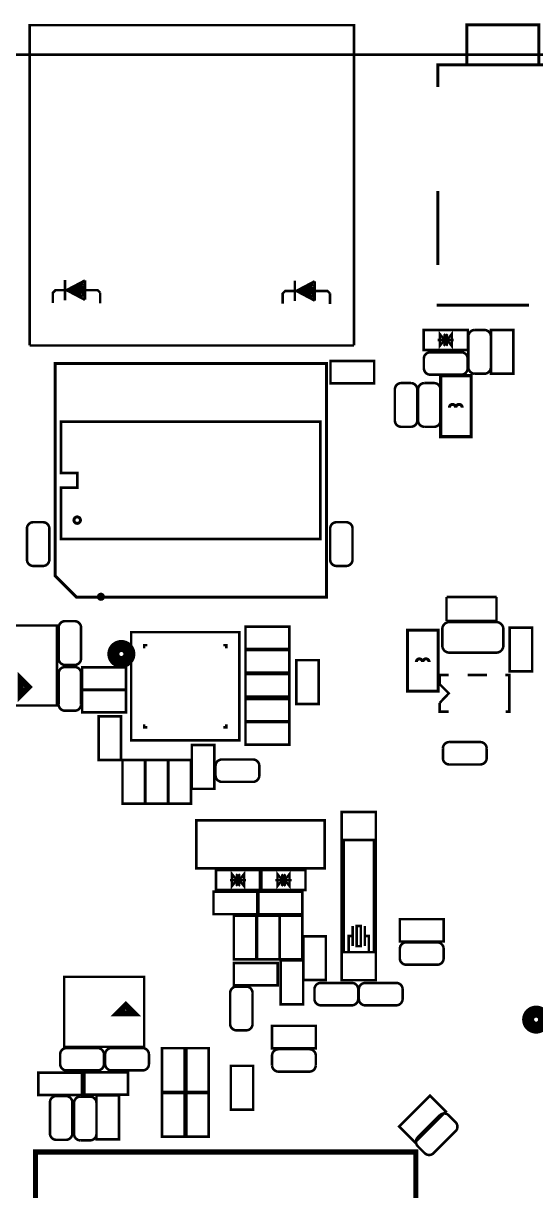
# Model space of a CAD drawing. Extents: x 24 to 194, y 25 to 135.
# Drawn here: x 67.1 to 92.6, y 77.2 to 135.5 of the extents above; entities that cross this region are included whole.
import ezdxf

# ---------------------------------------------------------------- set-up
doc = ezdxf.new("R2010")
doc.units = 0
doc.layers.add('SILKSCREENTOP_P', color=7, linetype='CONTINUOUS')

msp = doc.modelspace()

# ---------------------------------------------------------------- linework, layer by layer
at = {"layer": 'SILKSCREENTOP_P'}
for points, const_width in [([(67.367404, 119.37746), (67.367404, 135.377428), (83.56727, 135.377428), (83.56727, 119.37746)], 0.127), ([(92.806012, 133.38937), (92.806012, 135.389366), (89.20607, 135.389366), (89.20607, 133.38937)], 0.1524), ([(124.918978, 133.89991), (34.203386, 133.89991)], 0.127), ([(87.755984, 132.289296), (87.755984, 133.38937), (94.256098, 133.38937), (94.256098, 132.18922)], 0.1524), ([(87.755984, 127.089408), (87.755984, 123.38939)], 0.1524), ([(69.13753, 121.631456), (69.13753, 122.647456)], 0.127), ([(69.21373, 122.139456), (70.12813, 122.622056)], 0.127), ([(69.44233, 122.164856), (70.05193, 122.469656)], 0.127), ([(70.12813, 121.656856), (70.12813, 122.622056)], 0.127), ([(80.616044, 121.592086), (80.616044, 122.608086)], 0.127), ([(80.692244, 122.100086), (81.606644, 122.582686)], 0.127), ([(80.920844, 122.125486), (81.530444, 122.430286)], 0.127), ([(81.606644, 121.617486), (81.606644, 122.582686)], 0.127), ([(68.52793, 121.504456), (68.52793, 122.012456), (68.65493, 122.139456), (70.76313, 122.139456), (70.89013, 122.012456)], 0.127), ([(69.21373, 122.139456), (70.12813, 121.656856)], 0.127), ([(69.44233, 122.164856), (70.02653, 121.809256)], 0.127), ([(69.69633, 122.164856), (70.02653, 122.342656)], 0.127), ([(69.69633, 122.164856), (69.95033, 121.961656)], 0.127), ([(69.760592, 122.114818), (70.090792, 122.292618)], 0.127), ([(69.82333, 122.266456), (69.95033, 121.961656)], 0.127), ([(70.02653, 121.809256), (70.02653, 122.342656)], 0.127), ([(70.89013, 121.479056), (70.89013, 122.012456)], 0.127), ([(80.006444, 121.465086), (80.006444, 121.973086), (80.133444, 122.100086), (82.241644, 122.100086), (82.368644, 121.973086)], 0.127), ([(80.692244, 122.100086), (81.606644, 121.617486)], 0.127), ([(80.920844, 122.125486), (81.505044, 121.769886)], 0.127), ([(81.174844, 122.125486), (81.505044, 122.303286)], 0.127), ([(81.174844, 122.125486), (81.428844, 121.922286)], 0.127), ([(81.239106, 122.075448), (81.569306, 122.253248)], 0.127), ([(81.301844, 122.227086), (81.428844, 121.922286)], 0.127), ([(81.505044, 121.769886), (81.505044, 122.303286)], 0.127), ([(82.368644, 121.439686), (82.368644, 121.973086)], 0.127), ([(87.705946, 121.389394), (92.305886, 121.389394)], 0.1524), ([(89.252044, 119.150384), (87.051896, 119.150384), (87.051896, 120.150382), (89.252044, 120.150382), (89.252044, 119.150384)], 0.127), ([(88.092026, 119.650256), (87.851996, 119.95023), (87.851996, 119.350282), (88.092026, 119.650256)], 0.119888), ([(88.211914, 119.650256), (88.451944, 119.350282), (88.451944, 119.95023), (88.211914, 119.650256)], 0.119888), ([(90.097102, 120.150128), (89.589102, 120.150128)], 0.127), ([(90.407236, 118.854728), (90.407236, 120.150128), (91.524836, 120.150128), (91.524836, 119.261128)], 0.127), ([(88.55202, 119.650256), (87.75192, 119.650256)], 0.119888), ([(88.05291, 119.360442), (88.092026, 119.40032), (88.092026, 119.900446), (88.135968, 119.945404)], 0.119888), ([(88.211914, 119.650256), (88.092026, 119.650256)], 0.119888), ([(88.172036, 119.360442), (88.211914, 119.40032), (88.211914, 119.900446), (88.252046, 119.940324)], 0.119888), ([(89.284302, 119.819928), (89.284302, 119.261128), (89.284302, 118.295928)], 0.127), ([(90.401902, 119.261128), (90.401902, 119.819928)], 0.127), ([(83.56727, 119.37746), (67.367404, 119.37746)], 0.127), ([(88.91397, 119.036084), (88.35517, 119.036084), (87.38997, 119.036084)], 0.127), ([(90.401902, 118.295928), (90.401902, 119.261128)], 0.127), ([(90.407236, 118.854728), (90.407236, 117.965728), (91.524836, 117.965728), (91.524836, 119.311928)], 0.127), ([(68.64604, 107.867958), (69.711316, 106.802682), (82.187796, 106.802682), (82.187796, 118.477284), (68.64604, 118.477284), (68.64604, 107.867958)], 0.150114), ([(83.689444, 117.48389), (82.394044, 117.48389), (82.394044, 118.60149), (83.283044, 118.60149)], 0.127), ([(83.689444, 117.48389), (84.578444, 117.48389), (84.578444, 118.60149), (83.232244, 118.60149)], 0.127), ([(87.05977, 118.731284), (87.05977, 118.223284)], 0.127), ([(89.24417, 118.223284), (89.24417, 118.731284)], 0.127), ([(87.38997, 117.918484), (88.35517, 117.918484)], 0.127), ([(87.897716, 114.820954), (87.897716, 117.868954), (89.421716, 117.868954), (89.421716, 114.820954), (87.897716, 114.820954)], 0.1524), ([(88.35517, 117.918484), (88.91397, 117.918484)], 0.127), ([(89.589102, 117.965728), (90.097102, 117.965728)], 0.127), ([(85.609938, 117.167406), (85.609938, 116.202206)], 0.127), ([(86.422738, 117.497606), (85.914738, 117.497606)], 0.127), ([(86.727538, 115.643406), (86.727538, 116.202206), (86.727538, 117.167406)], 0.127), ([(86.769956, 117.167406), (86.769956, 116.202206)], 0.127), ([(87.582756, 117.497606), (87.074756, 117.497606)], 0.127), ([(87.887556, 115.643406), (87.887556, 116.202206), (87.887556, 117.167406)], 0.127), ([(85.609938, 116.202206), (85.609938, 115.643406)], 0.127), ([(86.769956, 116.202206), (86.769956, 115.643406)], 0.127), ([(68.935854, 109.705648), (68.935854, 112.26927), (69.745098, 112.26927), (69.745098, 113.001806), (68.935854, 113.001806), (68.935854, 115.565682), (81.88579, 115.565682), (81.88579, 109.705648), (68.935854, 109.705648)], 0.127), ([(85.914738, 115.313206), (86.422738, 115.313206)], 0.127), ([(87.074756, 115.313206), (87.582756, 115.313206)], 0.127), ([(67.2338, 110.217966), (67.2338, 109.659166), (67.2338, 108.693966)], 0.127), ([(68.0466, 110.548166), (67.5386, 110.548166)], 0.127), ([(68.3514, 109.659166), (68.3514, 110.217966)], 0.127), ([(82.37855, 110.217966), (82.37855, 109.659166), (82.37855, 108.693966)], 0.127), ([(83.19135, 110.548166), (82.68335, 110.548166)], 0.127), ([(83.49615, 109.659166), (83.49615, 110.217966)], 0.127), ([(68.3514, 108.693966), (68.3514, 109.659166)], 0.127), ([(83.49615, 108.693966), (83.49615, 109.659166)], 0.127), ([(67.5386, 108.363766), (68.0466, 108.363766)], 0.127), ([(82.68335, 108.363766), (83.19135, 108.363766)], 0.127), ([(88.189308, 106.811318), (88.189308, 105.611422)], 0.127), ([(90.689176, 106.811318), (88.189308, 106.811318)], 0.127), ([(90.689176, 105.611422), (90.689176, 106.811318)], 0.127), ([(69.630036, 105.604818), (69.122036, 105.604818)], 0.127), ([(88.189308, 105.611422), (90.689176, 105.611422)], 0.127), ([(89.847166, 105.558336), (88.348566, 105.558336)], 0.127), ([(90.659966, 105.558336), (89.847166, 105.558336)], 0.127), ([(65.23355, 105.391458), (65.23355, 101.391212), (68.73367, 101.391212), (68.73367, 105.391458), (65.23355, 105.391458)], 0.127), ([(68.817236, 105.274618), (68.817236, 104.309418)], 0.127), ([(69.934836, 103.750618), (69.934836, 104.309418), (69.934836, 105.274618)], 0.127), ([(72.439784, 99.656392), (77.83957, 99.656392), (77.83957, 105.056432), (72.439784, 105.056432), (72.439784, 99.656392)], 0.127), ([(79.44612, 104.216962), (78.15072, 104.216962), (78.15072, 105.334562), (79.03972, 105.334562)], 0.127), ([(79.44612, 104.216962), (80.33512, 104.216962), (80.33512, 105.334562), (78.98892, 105.334562)], 0.127), ([(86.244938, 102.111048), (86.244938, 105.159048), (87.768938, 105.159048), (87.768938, 102.111048), (86.244938, 102.111048)], 0.1524), ([(87.980266, 105.228136), (87.980266, 104.364536)], 0.127), ([(91.028266, 104.364536), (91.028266, 105.228136)], 0.127), ([(92.465144, 104.39019), (92.465144, 105.27919), (91.347544, 105.27919), (91.347544, 103.93299)], 0.127), ([(68.817236, 104.309418), (68.817236, 103.750618)], 0.127), ([(73.08977, 104.256332), (73.08977, 104.406446), (73.23963, 104.406446)], 0.127), ([(77.189584, 104.256332), (77.189584, 104.406446), (77.039724, 104.406446)], 0.127), ([(92.465144, 104.39019), (92.465144, 103.09479), (91.347544, 103.09479), (91.347544, 103.98379)], 0.127), ([(79.44612, 103.044244), (78.15072, 103.044244), (78.15072, 104.161844), (79.03972, 104.161844)], 0.127), ([(79.44612, 103.044244), (80.33512, 103.044244), (80.33512, 104.161844), (78.98892, 104.161844)], 0.127), ([(88.348566, 104.034336), (89.847166, 104.034336), (90.659966, 104.034336)], 0.127), ([(69.122036, 103.420418), (69.630036, 103.420418)], 0.127), ([(69.630036, 103.315262), (69.122036, 103.315262)], 0.127), ([(71.287894, 102.18293), (69.992494, 102.18293), (69.992494, 103.30053), (70.881494, 103.30053)], 0.127), ([(71.287894, 102.18293), (72.176894, 102.18293), (72.176894, 103.30053), (70.830694, 103.30053)], 0.127), ([(80.684624, 102.361492), (80.684624, 103.656892), (81.802224, 103.656892), (81.802224, 102.767892)], 0.127), ([(67.315334, 102.31501), (66.915284, 102.71506), (66.915284, 101.91496), (67.315334, 102.31501)], 0.299974), ([(68.817236, 102.985062), (68.817236, 102.426262), (68.817236, 101.461062)], 0.127), ([(69.934836, 102.426262), (69.934836, 102.985062)], 0.127), ([(79.03972, 102.959408), (78.15072, 102.959408), (78.15072, 101.841808), (79.49692, 101.841808)], 0.127), ([(79.03972, 102.959408), (80.33512, 102.959408), (80.33512, 101.841808), (79.44612, 101.841808)], 0.127), ([(80.684624, 102.361492), (80.684624, 101.472492), (81.802224, 101.472492), (81.802224, 102.818692)], 0.127), ([(87.84717, 102.459536), (87.84717, 102.916736), (88.30437, 102.916736)], 0.127), ([(89.24417, 102.916736), (90.20937, 102.916736)], 0.127), ([(91.12377, 102.916736), (91.32697, 102.916736), (91.32697, 101.087936), (91.14917, 101.087936)], 0.127), ([(69.934836, 101.461062), (69.934836, 102.426262)], 0.127), ([(71.287894, 101.047296), (69.992494, 101.047296), (69.992494, 102.164896), (70.881494, 102.164896)], 0.127), ([(71.287894, 101.047296), (72.176894, 101.047296), (72.176894, 102.164896), (70.830694, 102.164896)], 0.127), ([(87.84717, 101.519736), (88.30437, 102.002336), (87.84717, 102.459536)], 0.127), ([(79.44612, 100.600764), (78.15072, 100.600764), (78.15072, 101.718364), (79.03972, 101.718364)], 0.127), ([(79.44612, 100.600764), (80.33512, 100.600764), (80.33512, 101.718364), (78.98892, 101.718364)], 0.127), ([(88.15197, 101.087936), (87.84717, 101.087936), (87.84717, 101.519736)], 0.127), ([(69.122036, 101.130862), (69.630036, 101.130862)], 0.127), ([(71.929752, 99.962208), (71.929752, 100.851208), (70.812152, 100.851208), (70.812152, 99.505008)], 0.127), ([(88.30437, 101.087936), (88.12657, 101.087936)], 0.127), ([(73.08977, 100.456238), (73.08977, 100.306378), (73.23963, 100.306378)], 0.127), ([(77.189584, 100.456238), (77.189584, 100.306378), (77.039724, 100.306378)], 0.127), ([(79.44612, 99.441762), (78.15072, 99.441762), (78.15072, 100.559362), (79.03972, 100.559362)], 0.127), ([(79.44612, 99.441762), (80.33512, 99.441762), (80.33512, 100.559362), (78.98892, 100.559362)], 0.127), ([(71.929752, 99.962208), (71.929752, 98.666808), (70.812152, 98.666808), (70.812152, 99.555808)], 0.127), ([(75.470766, 98.12147), (75.470766, 99.41687), (76.588366, 99.41687), (76.588366, 98.52787)], 0.127), ([(88.010238, 99.261422), (88.010238, 98.753422)], 0.127), ([(88.899238, 99.566222), (88.340438, 99.566222)], 0.127), ([(89.864438, 99.566222), (88.899238, 99.566222)], 0.127), ([(90.194638, 98.753422), (90.194638, 99.261422)], 0.127), ([(73.121774, 97.782126), (73.121774, 98.671126), (72.004174, 98.671126), (72.004174, 97.324926)], 0.127), ([(73.152254, 97.375726), (73.152254, 98.671126), (74.269854, 98.671126), (74.269854, 97.782126)], 0.127), ([(75.423014, 97.782126), (75.423014, 98.671126), (74.305414, 98.671126), (74.305414, 97.324926)], 0.127), ([(75.470766, 98.12147), (75.470766, 97.23247), (76.588366, 97.23247), (76.588366, 98.57867)], 0.127), ([(77.542898, 98.69678), (76.984098, 98.69678)], 0.127), ([(78.508098, 98.69678), (77.542898, 98.69678)], 0.127), ([(76.653898, 98.39198), (76.653898, 97.88398)], 0.127), ([(78.838298, 97.88398), (78.838298, 98.39198)], 0.127), ([(88.340438, 98.448622), (88.899238, 98.448622), (89.864438, 98.448622)], 0.127), ([(73.121774, 97.782126), (73.121774, 96.486726), (72.004174, 96.486726), (72.004174, 97.375726)], 0.127), ([(73.152254, 97.375726), (73.152254, 96.486726), (74.269854, 96.486726), (74.269854, 97.832926)], 0.127), ([(75.423014, 97.782126), (75.423014, 96.486726), (74.305414, 96.486726), (74.305414, 97.375726)], 0.127), ([(76.984098, 97.57918), (77.542898, 97.57918), (78.508098, 97.57918)], 0.127), ([(82.10296, 93.261942), (82.10296, 95.661988), (75.693016, 95.661988), (75.693016, 93.261942), (82.10296, 93.261942)], 0.127), ([(82.957416, 87.674958), (82.957416, 96.074992), (84.657438, 96.074992), (84.657438, 87.674958), (82.957416, 87.674958)], 0.127), ([(83.057238, 89.075006), (83.057238, 94.674944), (84.557362, 94.674944), (84.557362, 89.075006), (83.057238, 89.075006)], 0.127), ([(78.87589, 92.173298), (76.675996, 92.173298), (76.675996, 93.173296), (78.87589, 93.173296), (78.87589, 92.173298)], 0.127), ([(78.17612, 92.673424), (77.37602, 92.673424)], 0.119888), ([(77.716126, 92.673424), (77.476096, 92.973398), (77.476096, 92.37345), (77.716126, 92.673424)], 0.119888), ([(77.67701, 92.383356), (77.716126, 92.423234), (77.716126, 92.92336), (77.760068, 92.968318)], 0.119888), ([(77.836014, 92.673424), (77.716126, 92.673424)], 0.119888), ([(77.795882, 92.383356), (77.836014, 92.423234), (77.836014, 92.92336), (77.875892, 92.963238)], 0.119888), ([(77.836014, 92.673424), (78.076044, 92.37345), (78.076044, 92.973398), (77.836014, 92.673424)], 0.119888), ([(78.947264, 93.173296), (81.147412, 93.173296), (81.147412, 92.173298), (78.947264, 92.173298), (78.947264, 93.173296)], 0.127), ([(79.647288, 92.673424), (80.447388, 92.673424)], 0.119888), ([(79.987394, 92.673424), (79.747364, 92.973398), (79.747364, 92.37345), (79.987394, 92.673424)], 0.119888), ([(80.027272, 92.963238), (79.987394, 92.92336), (79.987394, 92.423234), (79.947262, 92.383356)], 0.119888), ([(79.987394, 92.673424), (80.107282, 92.673424)], 0.119888), ([(80.146398, 92.963238), (80.107282, 92.92336), (80.107282, 92.423234), (80.06334, 92.378276)], 0.119888), ([(80.107282, 92.673424), (80.347312, 92.37345), (80.347312, 92.973398), (80.107282, 92.673424)], 0.119888), ([(77.847952, 90.973148), (76.552552, 90.973148), (76.552552, 92.090748), (77.441552, 92.090748)], 0.127), ([(77.847952, 90.973148), (78.736952, 90.973148), (78.736952, 92.090748), (77.390752, 92.090748)], 0.127), ([(80.096106, 90.973148), (78.800706, 90.973148), (78.800706, 92.090748), (79.689706, 92.090748)], 0.127), ([(80.096106, 90.973148), (80.985106, 90.973148), (80.985106, 92.090748), (79.638906, 92.090748)], 0.127), ([(77.569568, 89.600786), (77.569568, 90.896186), (78.687168, 90.896186), (78.687168, 90.007186)], 0.127), ([(79.849472, 90.007186), (79.849472, 90.896186), (78.731872, 90.896186), (78.731872, 89.549986)], 0.127), ([(80.985106, 90.007186), (80.985106, 90.896186), (79.867506, 90.896186), (79.867506, 89.549986)], 0.127), ([(83.507326, 89.37498), (83.507326, 90.374978)], 0.127), ([(83.707224, 89.37498), (83.707224, 90.374978), (83.907376, 90.374978), (83.907376, 89.37498), (83.707224, 89.37498)], 0.127), ([(84.107274, 89.37498), (84.107274, 90.374978)], 0.127), ([(86.749382, 90.72245), (85.860382, 90.72245), (85.860382, 89.60485), (87.206582, 89.60485)], 0.127), ([(86.749382, 90.72245), (88.044782, 90.72245), (88.044782, 89.60485), (87.155782, 89.60485)], 0.127), ([(77.569568, 89.600786), (77.569568, 88.711786), (78.687168, 88.711786), (78.687168, 90.057986)], 0.127), ([(79.849472, 90.007186), (79.849472, 88.711786), (78.731872, 88.711786), (78.731872, 89.600786)], 0.127), ([(80.985106, 90.007186), (80.985106, 88.711786), (79.867506, 88.711786), (79.867506, 89.600786)], 0.127), ([(82.160364, 88.9762), (82.160364, 89.8652), (81.042764, 89.8652), (81.042764, 88.519)], 0.127), ([(83.507326, 89.875106), (83.307428, 89.875106), (83.307428, 89.075006)], 0.127), ([(84.107274, 89.875106), (84.307426, 89.875106), (84.307426, 89.075006)], 0.127), ([(85.860382, 89.258394), (85.860382, 88.750394)], 0.127), ([(87.714582, 89.563194), (87.155782, 89.563194), (86.190582, 89.563194)], 0.127), ([(88.044782, 88.750394), (88.044782, 89.258394)], 0.127), ([(81.027524, 87.76589), (81.027524, 88.65489), (79.909924, 88.65489), (79.909924, 87.30869)], 0.127), ([(82.160364, 88.9762), (82.160364, 87.6808), (81.042764, 87.6808), (81.042764, 88.5698)], 0.127), ([(78.458568, 88.531446), (77.569568, 88.531446), (77.569568, 87.413846), (78.915768, 87.413846)], 0.127), ([(78.458568, 88.531446), (79.753968, 88.531446), (79.753968, 87.413846), (78.864968, 87.413846)], 0.127), ([(86.190582, 88.445594), (87.155782, 88.445594)], 0.127), ([(87.155782, 88.445594), (87.714582, 88.445594)], 0.127), ([(69.091048, 84.341462), (73.09104, 84.341462), (73.09104, 87.841328), (69.091048, 87.841328), (69.091048, 84.341462)], 0.127), ([(81.027524, 87.76589), (81.027524, 86.47049), (79.909924, 86.47049), (79.909924, 87.35949)], 0.127), ([(82.482436, 87.53602), (81.923636, 87.53602)], 0.127), ([(83.447636, 87.53602), (82.482436, 87.53602)], 0.127), ([(85.666326, 87.53602), (85.107526, 87.53602), (84.142326, 87.53602)], 0.127), ([(77.384148, 87.02294), (77.384148, 86.05774)], 0.127), ([(78.196948, 87.35314), (77.688948, 87.35314)], 0.127), ([(78.501748, 85.49894), (78.501748, 86.05774), (78.501748, 87.02294)], 0.127), ([(81.593436, 87.23122), (81.593436, 86.72322)], 0.127), ([(83.777836, 86.72322), (83.777836, 87.23122)], 0.127), ([(83.812126, 87.23122), (83.812126, 86.72322)], 0.127), ([(85.996526, 86.72322), (85.996526, 87.23122)], 0.127), ([(72.167242, 86.422992), (71.767446, 86.022942), (72.567292, 86.022942), (72.167242, 86.422992)], 0.299974), ([(81.923636, 86.41842), (82.482436, 86.41842), (83.447636, 86.41842)], 0.127), ([(84.142326, 86.41842), (85.107526, 86.41842)], 0.127), ([(85.107526, 86.41842), (85.666326, 86.41842)], 0.127), ([(77.384148, 86.05774), (77.384148, 85.49894)], 0.127), ([(77.688948, 85.16874), (78.196948, 85.16874)], 0.127), ([(80.771492, 84.273898), (79.476092, 84.273898), (79.476092, 85.391498), (80.365092, 85.391498)], 0.127), ([(80.771492, 84.273898), (81.660492, 84.273898), (81.660492, 85.391498), (80.314292, 85.391498)], 0.127), ([(68.89369, 83.979258), (68.89369, 83.471258)], 0.127), ([(69.78269, 84.284058), (69.22389, 84.284058)], 0.127), ([(70.74789, 84.284058), (69.78269, 84.284058)], 0.127), ([(71.07809, 83.471258), (71.07809, 83.979258)], 0.127), ([(71.140574, 83.979258), (71.140574, 83.471258)], 0.127), ([(72.994774, 84.284058), (72.435974, 84.284058), (71.470774, 84.284058)], 0.127), ([(73.324974, 83.471258), (73.324974, 83.979258)], 0.127), ([(75.10145, 83.391248), (75.10145, 84.280248), (73.98385, 84.280248), (73.98385, 82.934048)], 0.127), ([(76.31049, 83.391248), (76.31049, 84.280248), (75.19289, 84.280248), (75.19289, 82.934048)], 0.127), ([(79.476092, 83.920076), (79.476092, 83.412076)], 0.127), ([(81.330292, 84.224876), (80.771492, 84.224876), (79.806292, 84.224876)], 0.127), ([(81.660492, 83.412076), (81.660492, 83.920076)], 0.127), ([(75.10145, 83.391248), (75.10145, 82.095848), (73.98385, 82.095848), (73.98385, 82.984848)], 0.127), ([(76.31049, 83.391248), (76.31049, 82.095848), (75.19289, 82.095848), (75.19289, 82.984848)], 0.127), ([(78.53553, 82.505804), (78.53553, 83.394804), (77.41793, 83.394804), (77.41793, 82.048604)], 0.127), ([(68.686426, 83.058762), (67.797426, 83.058762), (67.797426, 81.941162), (69.143626, 81.941162)], 0.127), ([(68.686426, 83.058762), (69.981826, 83.058762), (69.981826, 81.941162), (69.092826, 81.941162)], 0.127), ([(69.22389, 83.166458), (69.78269, 83.166458), (70.74789, 83.166458)], 0.127), ([(70.98538, 83.069684), (70.09638, 83.069684), (70.09638, 81.952084), (71.44258, 81.952084)], 0.127), ([(70.98538, 83.069684), (72.28078, 83.069684), (72.28078, 81.952084), (71.39178, 81.952084)], 0.127), ([(71.470774, 83.166458), (72.435974, 83.166458)], 0.127), ([(72.435974, 83.166458), (72.994774, 83.166458)], 0.127), ([(79.806292, 83.107276), (80.771492, 83.107276)], 0.127), ([(80.771492, 83.107276), (81.330292, 83.107276)], 0.127), ([(78.53553, 82.505804), (78.53553, 81.210404), (77.41793, 81.210404), (77.41793, 82.099404)], 0.127), ([(69.19468, 81.884774), (68.68668, 81.884774)], 0.127), ([(70.399656, 81.857596), (69.891656, 81.857596)], 0.127), ([(70.70852, 80.617568), (70.70852, 81.912968), (71.82612, 81.912968), (71.82612, 81.023968)], 0.127), ([(75.10145, 81.14792), (75.10145, 82.03692), (73.98385, 82.03692), (73.98385, 80.69072)], 0.127), ([(76.31049, 81.14792), (76.31049, 82.03692), (75.19289, 82.03692), (75.19289, 80.69072)], 0.127), ([(86.449662, 80.99171), (87.365586, 81.907634), (88.15578, 81.11744), (87.527384, 80.48879)], 0.127), ([(68.38188, 81.554574), (68.38188, 80.995774), (68.38188, 80.030574)], 0.127), ([(69.49948, 80.995774), (69.49948, 81.554574)], 0.127), ([(69.49948, 80.030574), (69.49948, 80.995774)], 0.127), ([(69.586856, 81.527396), (69.586856, 80.968596), (69.586856, 80.003396)], 0.127), ([(70.704456, 80.968596), (70.704456, 81.527396)], 0.127), ([(70.70852, 80.617568), (70.70852, 79.728568), (71.82612, 79.728568), (71.82612, 81.074768)], 0.127), ([(75.10145, 81.14792), (75.10145, 79.85252), (73.98385, 79.85252), (73.98385, 80.74152)], 0.127), ([(76.31049, 81.14792), (76.31049, 79.85252), (75.19289, 79.85252), (75.19289, 80.74152)], 0.127), ([(86.449662, 80.99171), (85.821012, 80.36306), (86.611206, 79.572866), (87.563198, 80.524858)], 0.127), ([(70.704456, 80.003396), (70.704456, 80.968596)], 0.127), ([(87.84336, 80.912208), (87.448136, 80.516984), (86.765638, 79.834486)], 0.127), ([(88.651588, 80.571086), (88.292432, 80.930242)], 0.127), ([(88.238584, 79.72679), (88.633554, 80.122014)], 0.127), ([(68.68668, 79.700374), (69.19468, 79.700374)], 0.127), ([(69.891656, 79.673196), (70.399656, 79.673196)], 0.127), ([(86.747858, 79.385668), (87.107014, 79.026258)], 0.127), ([(87.556086, 79.044292), (88.238584, 79.72679)], 0.127), ([(86.658704, 60.089542), (68.158614, 60.089542), (67.658742, 60.589668), (67.658742, 79.089758), (86.658704, 79.089758), (86.658704, 60.089542)], 0.254)]:
    msp.add_lwpolyline(points, dxfattribs=dict(at, const_width=const_width))
for points, const_width in [([(69.988938, 122.342656, 1), (70.064122, 122.342656, 1)], 0.127), ([(69.988938, 122.342656, 1), (70.064122, 122.342656, 1)], 0.127), ([(70.014338, 122.469656, 1), (70.089522, 122.469656, 1)], 0.127), ([(81.492852, 122.430286, 1), (81.568036, 122.430286, 1)], 0.127), ([(69.404738, 122.164856, 1), (69.479922, 122.164856, 1)], 0.127), ([(69.404738, 122.164856, 1), (69.479922, 122.164856, 1)], 0.127), ([(69.658738, 122.164856, 1), (69.733922, 122.164856, 1)], 0.127), ([(69.658738, 122.164856, 1), (69.733922, 122.164856, 1)], 0.127), ([(69.785738, 122.266456, 1), (69.860922, 122.266456, 1)], 0.127), ([(69.912738, 121.961656, 1), (69.987922, 121.961656, 1)], 0.127), ([(69.912738, 121.961656, 1), (69.987922, 121.961656, 1)], 0.127), ([(69.988938, 121.809256, 1), (70.064122, 121.809256, 1)], 0.127), ([(69.988938, 121.809256, 1), (70.064122, 121.809256, 1)], 0.127), ([(80.883252, 122.125486, 1), (80.958436, 122.125486, 1)], 0.127), ([(80.883252, 122.125486, 1), (80.958436, 122.125486, 1)], 0.127), ([(81.137252, 122.125486, 1), (81.212436, 122.125486, 1)], 0.127), ([(81.137252, 122.125486, 1), (81.212436, 122.125486, 1)], 0.127), ([(81.264252, 122.227086, 1), (81.339436, 122.227086, 1)], 0.127), ([(81.391252, 121.922286, 1), (81.466436, 121.922286, 1)], 0.127), ([(81.391252, 121.922286, 1), (81.466436, 121.922286, 1)], 0.127), ([(81.467452, 122.303286, 1), (81.542636, 122.303286, 1)], 0.127), ([(81.467452, 122.303286, 1), (81.542636, 122.303286, 1)], 0.127), ([(81.467452, 121.769886, 1), (81.542636, 121.769886, 1)], 0.127), ([(81.467452, 121.769886, 1), (81.542636, 121.769886, 1)], 0.127), ([(69.58203, 110.652052, 1), (69.903594, 110.652052, 1)], 0.150114), ([(70.799706, 106.824272, 1), (71.056246, 106.824272, 1)], 0.150114), ([(71.649336, 103.966264, 1), (72.249792, 103.966264, 1)], 0.8001), ([(92.366846, 85.70341, 1), (92.966794, 85.70341, 1)], 0.8001)]:
    msp.add_lwpolyline(points, format="xyb", close=True, dxfattribs=dict(at, const_width=const_width))
for points, const_width in [([(89.589102, 120.150128, 0.4142136), (89.284302, 119.819928)], 0.127), ([(90.401902, 119.819928, 0.4139685), (90.097102, 120.150128)], 0.127), ([(87.390224, 119.036084, 0.414448), (87.05977, 118.731284)], 0.127), ([(89.24417, 118.731284, 0.4142136), (88.91397, 119.036084)], 0.127), ([(89.284302, 118.296182, 0.414448), (89.589102, 117.965728)], 0.127), ([(90.097102, 117.965728, 0.414208), (90.401902, 118.296182)], 0.127), ([(87.05977, 118.223284, 0.4144497), (87.390224, 117.918484)], 0.127), ([(88.91397, 117.918484, 0.4142136), (89.24417, 118.223284)], 0.127), ([(85.914738, 117.497606, 0.4144497), (85.609938, 117.167152)], 0.127), ([(86.727538, 117.167152, 0.414448), (86.422738, 117.497606)], 0.127), ([(87.074756, 117.497606, 0.4144497), (86.769956, 117.167152)], 0.127), ([(87.887556, 117.167152, 0.4142063), (87.582756, 117.497606)], 0.127), ([(88.640158, 116.27739, 1), (88.335358, 116.27739)], 0.1524), ([(88.970612, 116.27739, 1), (88.659716, 116.27739)], 0.1524), ([(85.609938, 115.643406, 0.4142136), (85.914738, 115.313206)], 0.127), ([(86.422738, 115.313206, 0.4142136), (86.727538, 115.643406)], 0.127), ([(86.769956, 115.643406, 0.4142136), (87.074756, 115.313206)], 0.127), ([(87.582756, 115.313206, 0.4139701), (87.887556, 115.643406)], 0.127), ([(67.5386, 110.548166, 0.4142136), (67.2338, 110.217966)], 0.127), ([(68.3514, 110.217966, 0.4142136), (68.0466, 110.548166)], 0.127), ([(82.68335, 110.548166, 0.4142136), (82.37855, 110.217966)], 0.127), ([(83.49615, 110.217966, 0.4142136), (83.19135, 110.548166)], 0.127), ([(67.2338, 108.69422, 0.414448), (67.5386, 108.363766)], 0.127), ([(68.0466, 108.363766, 0.4144497), (68.3514, 108.69422)], 0.127), ([(82.37855, 108.69422, 0.414448), (82.68335, 108.363766)], 0.127), ([(83.19135, 108.363766, 0.4144497), (83.49615, 108.69422)], 0.127), ([(69.122036, 105.604818, 0.4142136), (68.817236, 105.274618)], 0.127), ([(69.934836, 105.274618, 0.4142136), (69.630036, 105.604818)], 0.127), ([(88.348566, 105.558336, 0.4139992), (87.980266, 105.227882)], 0.127), ([(91.028266, 105.227882, 0.4142034), (90.659966, 105.558336)], 0.127), ([(87.980266, 104.36479, 0.4140024), (88.348566, 104.034336)], 0.127), ([(90.659966, 104.034336, 0.4142003), (91.028266, 104.36479)], 0.127), ([(68.817236, 103.750872, 0.414448), (69.122036, 103.420418)], 0.127), ([(69.630036, 103.420418, 0.4144497), (69.934836, 103.750872)], 0.127), ([(86.98738, 103.567484, 1), (86.68258, 103.567484)], 0.1524), ([(87.317834, 103.567484, 1), (87.006938, 103.567484)], 0.1524), ([(69.122036, 103.315262, 0.4144497), (68.817236, 102.984808)], 0.127), ([(69.934836, 102.984808, 0.414448), (69.630036, 103.315262)], 0.127), ([(68.817236, 101.461062, 0.4142136), (69.122036, 101.130862)], 0.127), ([(69.630036, 101.130862, 0.4142136), (69.934836, 101.461062)], 0.127), ([(88.340438, 99.566222, 0.4139685), (88.010238, 99.261422)], 0.127), ([(90.194638, 99.261422, 0.4139831), (89.864184, 99.566222)], 0.127), ([(76.984098, 98.69678, 0.4142136), (76.653898, 98.39198)], 0.127), ([(78.838298, 98.39198, 0.4142264), (78.507844, 98.69678)], 0.127), ([(88.010238, 98.753422, 0.4142136), (88.340438, 98.448622)], 0.127), ([(89.864184, 98.448622, 0.4142247), (90.194638, 98.753422)], 0.127), ([(76.653898, 97.88398, 0.4142136), (76.984098, 97.57918)], 0.127), ([(78.507844, 97.57918, 0.4142247), (78.838298, 97.88398)], 0.127), ([(86.190836, 89.563194, 0.4142247), (85.860382, 89.258394)], 0.127), ([(88.044782, 89.258394, 0.4142136), (87.714582, 89.563194)], 0.127), ([(85.860382, 88.750394, 0.4142264), (86.190836, 88.445594)], 0.127), ([(87.714582, 88.445594, 0.4142136), (88.044782, 88.750394)], 0.127), ([(81.92389, 87.53602, 0.414448), (81.593436, 87.23122)], 0.127), ([(83.777836, 87.23122, 0.4142136), (83.447636, 87.53602)], 0.127), ([(84.142326, 87.53602, 0.4142136), (83.812126, 87.23122)], 0.127), ([(85.996526, 87.23122, 0.4142136), (85.666326, 87.53602)], 0.127), ([(77.688948, 87.35314, 0.4142136), (77.384148, 87.02294)], 0.127), ([(78.501748, 87.02294, 0.4142136), (78.196948, 87.35314)], 0.127), ([(81.593436, 86.72322, 0.414208), (81.92389, 86.41842)], 0.127), ([(83.447636, 86.41842, 0.4139685), (83.777836, 86.72322)], 0.127), ([(83.812126, 86.72322, 0.4139701), (84.142326, 86.41842)], 0.127), ([(85.666326, 86.41842, 0.4139685), (85.996526, 86.72322)], 0.127), ([(77.384148, 85.499194, 0.414448), (77.688948, 85.16874)], 0.127), ([(78.196948, 85.16874, 0.4144497), (78.501748, 85.499194)], 0.127), ([(69.224144, 84.284058, 0.4142247), (68.89369, 83.979258)], 0.127), ([(71.07809, 83.979258, 0.4142136), (70.74789, 84.284058)], 0.127), ([(71.470774, 84.284058, 0.4142136), (71.140574, 83.979258)], 0.127), ([(73.324974, 83.979258, 0.4142264), (72.99452, 84.284058)], 0.127), ([(79.806546, 84.224876, 0.4142063), (79.476092, 83.920076)], 0.127), ([(81.660492, 83.920076, 0.4139701), (81.330292, 84.224876)], 0.127), ([(68.89369, 83.471258, 0.4139831), (69.224144, 83.166458)], 0.127), ([(70.74789, 83.166458, 0.4139685), (71.07809, 83.471258)], 0.127), ([(71.140574, 83.471258, 0.4139701), (71.470774, 83.166458)], 0.127), ([(72.99452, 83.166458, 0.4139795), (73.324974, 83.471258)], 0.127), ([(79.476092, 83.412076, 0.4144497), (79.806546, 83.107276)], 0.127), ([(81.330292, 83.107276, 0.4142136), (81.660492, 83.412076)], 0.127), ([(68.68668, 81.884774, 0.4142136), (68.38188, 81.554574)], 0.127), ([(69.49948, 81.554574, 0.4142136), (69.19468, 81.884774)], 0.127), ([(69.891656, 81.857596, 0.4144497), (69.586856, 81.527142)], 0.127), ([(70.704456, 81.527142, 0.414448), (70.399656, 81.857596)], 0.127), ([(88.292432, 80.930242, 0.4140557), (87.84336, 80.912208)], 0.127), ([(88.633554, 80.12176, 0.4142136), (88.651588, 80.571086)], 0.127), ([(68.38188, 80.030828, 0.4142247), (68.68668, 79.700374)], 0.127), ([(69.19468, 79.700374, 0.4142264), (69.49948, 80.030828)], 0.127), ([(69.586856, 80.003396, 0.4142136), (69.891656, 79.673196)], 0.127), ([(70.399656, 79.673196, 0.4142136), (70.704456, 80.003396)], 0.127), ([(86.765892, 79.83474, 0.4143716), (86.747858, 79.385668)], 0.127), ([(87.107014, 79.026258, 0.4140427), (87.556086, 79.044292)], 0.127)]:
    msp.add_lwpolyline(points, format="xyb", dxfattribs=dict(at, const_width=const_width))

doc.saveas('drawing.dxf')
